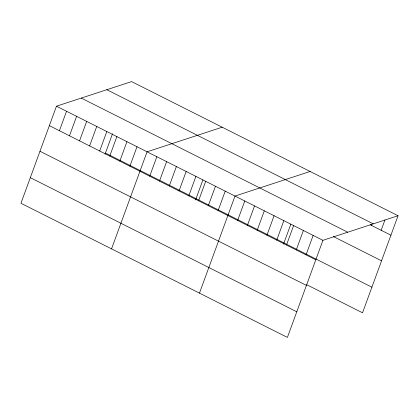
<?xml version="1.0" encoding="UTF-8"?>
<svg xmlns="http://www.w3.org/2000/svg" width="419" height="419" viewBox="0 0 419 419"><rect width="100%" height="100%" fill="white"/><g stroke="black" fill="none" stroke-linecap="round" stroke-linejoin="round"><path stroke-width="0.63" d="M398.05 215.733L131.597 81.6L56.471 106.196L20.95 203.267L287.403 337.4L322.923 240.328L398.05 215.733L362.529 312.804L306.781 284.742M59.414 130.728L66.537 111.265M69.481 135.798L76.604 116.33M79.547 140.863L86.67 121.4M89.614 145.932L96.737 126.465M99.68 150.997L106.803 131.535M105.001 154.281L112.528 133.713M109.747 156.067L116.87 136.599M119.813 161.132L126.936 141.669M129.88 166.196L137.003 146.734M111.543 248.87L147.064 151.804L222.19 127.208M149.714 176.184L156.837 156.722M159.482 181.102L166.605 161.64M169.255 186.02L176.378 166.558M179.023 190.938L186.146 171.476M188.791 195.856L195.914 176.394M195.594 199.884L202.906 179.903M198.564 200.774L205.687 181.312M208.332 205.692L215.455 186.23M218.1 210.61L225.223 191.148M199.47 293.132L234.996 196.066L310.123 171.471M237.641 220.446L244.764 200.984M247.414 225.364L254.537 205.902M257.182 230.282L264.305 210.82M266.95 235.2L274.073 215.738M276.723 240.118L283.846 220.656M283.522 244.151L290.838 224.165M286.491 245.036L293.614 225.574M296.259 249.954L303.382 230.492M306.032 254.872L313.155 235.41M371.386 225.359L371.831 224.144M381.159 230.282L384.941 219.938M106.808 89.718L373.261 223.851M370.239 224.783L390.927 235.2M81.265 98.083L347.718 232.21M333.278 236.505L381.557 260.807M56.471 106.196L322.923 240.328M105.447 153.061L371.899 287.193M49.348 125.663L315.8 259.79M39.978 151.269L306.43 285.402M30.32 177.656L296.772 311.788"/></g></svg>
